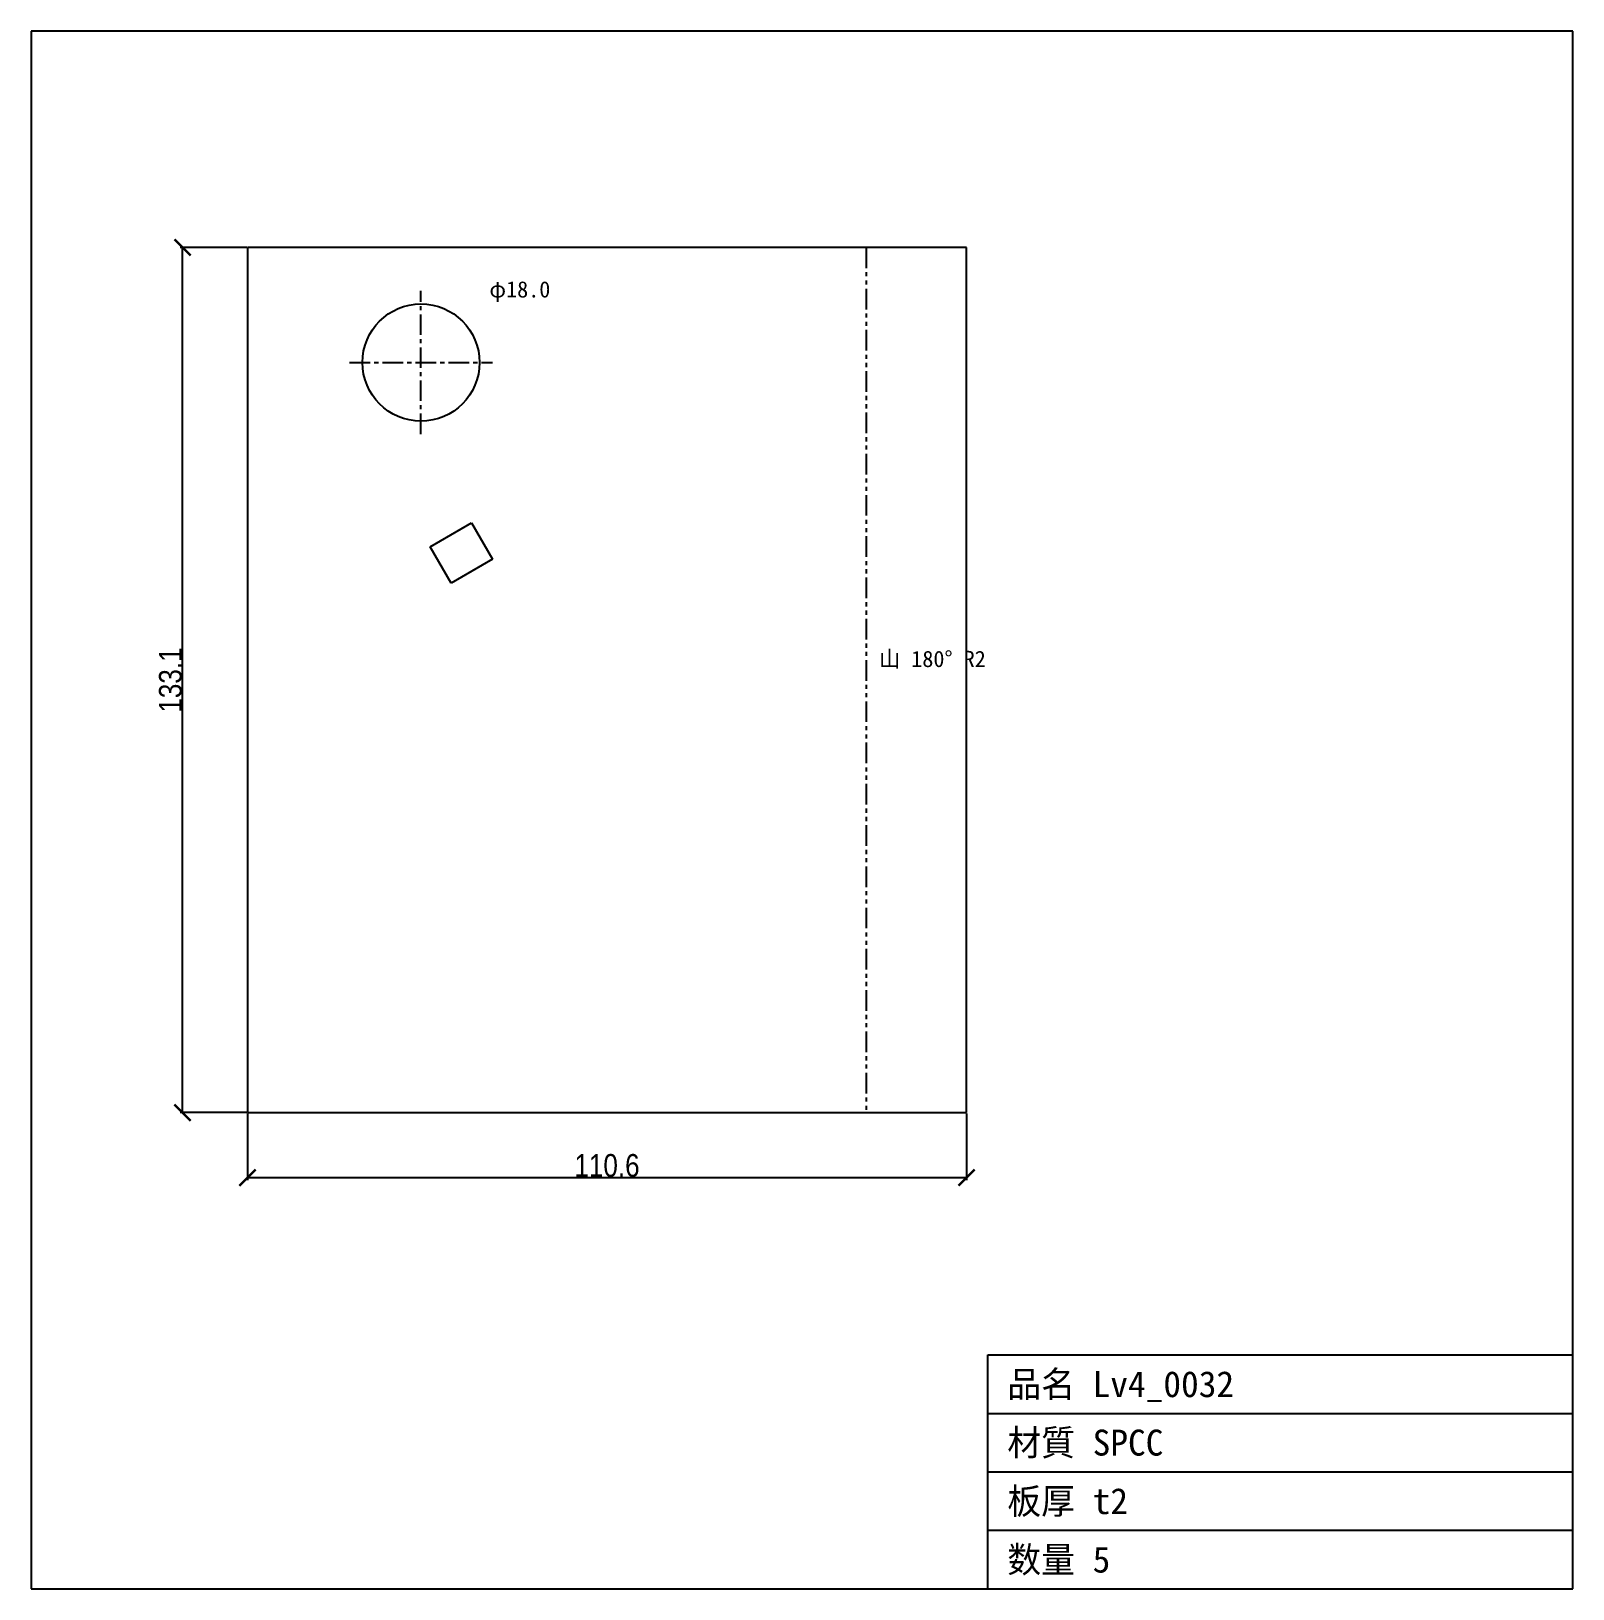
# Model space of a CAD drawing. Header units: millimetres. Extents: x -33 to 204, y -73 to 166.
import ezdxf

# ---------------------------------------------------------------- set-up
doc = ezdxf.new("R2010")
doc.units = ezdxf.units.MM
doc.linetypes.add('CENTER', pattern=[5.08, 3.175, -0.635, 0.635, -0.635])
doc.linetypes.add('PHANTOM', pattern=[6.35, 3.175, -0.635, 0.635, -0.635, 0.635, -0.635])
for name, color, linetype in [('中心線', 7, 'Continuous'), ('図枠', 7, 'Continuous'), ('外形', 7, 'Continuous'), ('寸法', 7, 'Continuous'), ('文字', 7, 'Continuous'), ('曲げ線', 7, 'Continuous')]:
    doc.layers.add(name, color=color, linetype=linetype)
doc.styles.add('OpenSansCondensed-Light', font='OpenSansCondensed-Light.ttf')
doc.dimstyles.new('EZDXF', dxfattribs={"dimtxt": 0.25, "dimasz": 0.175, "dimexe": 0.375, "dimexo": 0.125, "dimgap": 0.1, "dimtad": 1, "dimlfac": 100, "dimzin": 12, "dimdsep": 46, "dimtxsty": 'OpenSansCondensed-Light', "dimblk": 'ARCHTICK', "dimcen": 2.5, "dimazin": 3, "dimtfac": 0.5, "dimtmove": 2, "dimatfit": 3})

# ---------------------------------------------------------------- blocks, each defined once
blk = doc.blocks.new('_ARCHTICK')
at = {"color": 0, "linetype": 'BYBLOCK', "const_width": 0.15}
blk.add_lwpolyline([(-0.5, -0.5), (0.5, 0.5)], dxfattribs=at)

msp = doc.modelspace()

# ---------------------------------------------------------------- linework, layer by layer
at = {"layer": '中心線', "color": 1, "linetype": 'CENTER'}
for p, q in [((26.69, 104.43), (26.69, 126.44)), ((15.69, 115.43), (37.7, 115.43))]:
    msp.add_line(p, q, dxfattribs=at)
at = {"layer": '図枠'}
for p, q in [((203.9, 166.42), (-33.28, 166.42)), ((-33.28, 166.42), (-33.28, -73.28)), ((203.9, -73.28), (203.9, 166.42)), ((113.9, -73.28), (113.9, -37.28)), ((113.9, -37.28), (203.9, -37.28)), ((113.9, -46.28), (203.9, -46.28)), ((113.9, -55.28), (203.9, -55.28)), ((113.9, -64.28), (203.9, -64.28)), ((-33.28, -73.28), (203.9, -73.28))]:
    msp.add_line(p, q, dxfattribs=at)
at = {"layer": '外形'}
for p, q in [((0, 133.14), (0, 0)), ((110.62, 133.14), (0, 133.14)), ((110.62, 0), (110.62, 133.14)), ((28.12, 87.07), (34.48, 90.75)), ((34.48, 90.75), (37.7, 85.17)), ((31.34, 81.49), (28.12, 87.07)), ((37.7, 85.17), (31.34, 81.49)), ((0, 0), (110.62, 0))]:
    msp.add_line(p, q, dxfattribs=at)
msp.add_circle((26.69, 115.43), 9.01, dxfattribs=at)
at = {"layer": '曲げ線', "color": 3, "linetype": 'PHANTOM'}
msp.add_line((95.17, 133.14), (95.17, 0), dxfattribs=at)

# ---------------------------------------------------------------- texts
at = {"layer": '文字'}
for s, height, p in [('φ18.0', 2.5, (37.2, 125.44)), ('山 180° R2', 2.5, (97.17, 68.57)), ('品名 Lv4_0032', 4, (116.9, -43.78)), ('材質 SPCC', 4, (116.9, -52.78)), ('板厚 t2', 4, (116.9, -61.78)), ('数量 5', 4, (116.9, -70.78))]:
    msp.add_text(s, height=height, dxfattribs=at).set_placement(p)

# ---------------------------------------------------------------- dimensions: what is measured, and where the dimension line sits
at = {"layer": '寸法'}
msp.add_linear_dim(base=(-10, 0), p1=(0, 0), p2=(0, 133.14), angle=90, dimstyle='EZDXF', override={"dimtxt": 3.5, "dimasz": 2.5, "dimdec": 1, "dimlfac": 1}, dxfattribs=at).render()
msp.add_linear_dim(base=(0, -10), p1=(0, 0), p2=(110.62, 0), dimstyle='EZDXF', override={"dimtxt": 3.5, "dimasz": 2.5, "dimdec": 1, "dimlfac": 1}, dxfattribs=at).render()

doc.saveas('drawing.dxf')
